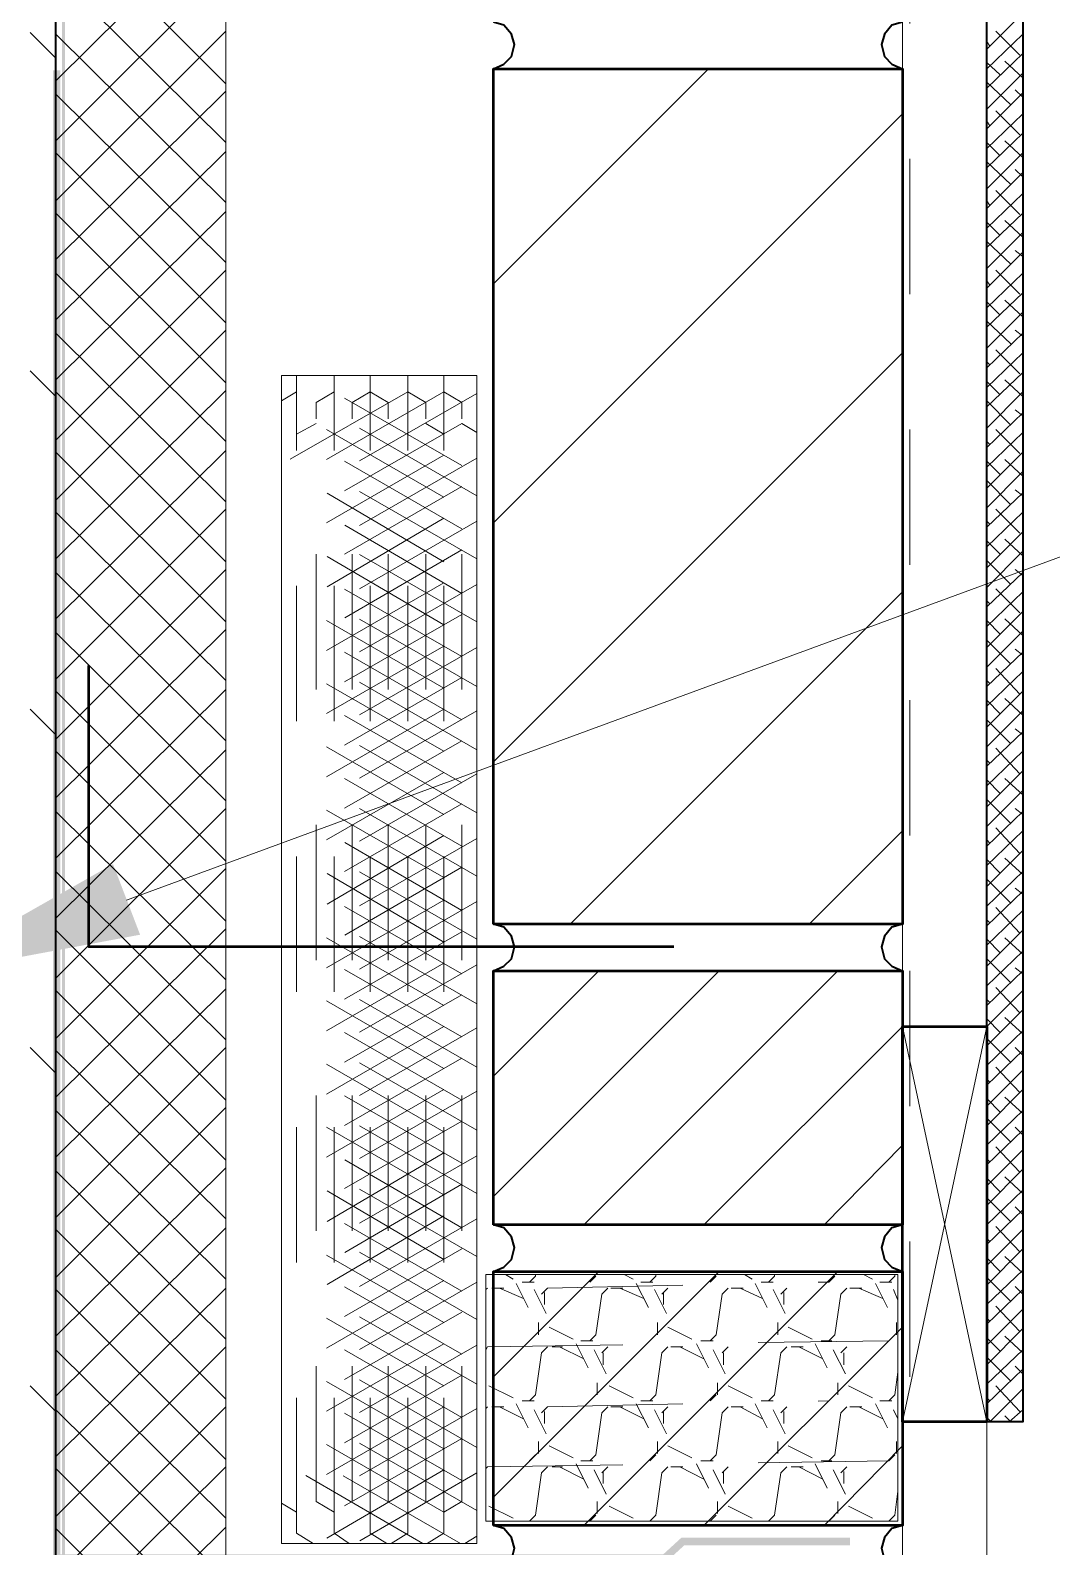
# Model space of a CAD drawing. Header units: inches. Extents: x 5 to 516, y -193 to 129.
# Drawn here: x 106.247 to 107.001, y -179.655 to -178.534 of the extents above; entities that cross this region are included whole.
import ezdxf

# ---------------------------------------------------------------- set-up
doc = ezdxf.new("R2010")
doc.units = ezdxf.units.IN
doc.header["$MEASUREMENT"] = 0
doc.linetypes.add('PDF_IMPORT', pattern=[1, 0.8, -0.2])
doc.layers.add('PDF8_Geometry', color=7, linetype='Continuous')
doc.layers.add('PDF8_Solid Fills', color=7, linetype='Continuous')

msp = doc.modelspace()

# ---------------------------------------------------------------- hatches: boundary and pattern name
at = {"layer": 'PDF8_Solid Fills', "transparency": 33554559}
for points in [[(106.2721842, -171.2291155), (106.269962, -171.2291155), (106.2699621, -180.5413382), (106.2721842, -180.5413382)], [(106.2632955, -179.6657823), (106.2632946, -180.5357825), (106.7166279, -180.5357829), (106.7144066, -180.5313375), (106.268851, -180.5313381), (106.268851, -179.6657821), (106.7166279, -179.6657821), (106.729962, -179.6535598), (106.8521837, -179.6535603), (106.8521838, -179.648005), (106.7277399, -179.6480045), (106.7144066, -179.6602267), (106.2688501, -179.6602273), (106.268851, -178.5635605), (106.2632955, -178.5635605), (106.2632955, -179.4335602)]]:
    msp.add_hatch(color=256, dxfattribs=at).paths.add_polyline_path(points)

# ---------------------------------------------------------------- linework, layer by layer
at = {"layer": 'PDF8_Geometry', "lineweight": 35}
for points in [[(106.2244061, -171.2291155), (106.2244061, -180.5413382), (106.2655172, -180.5413382), (106.2655172, -171.2291155)], [(106.5888505, -178.5624495), (106.5966282, -178.5591161), (106.6021838, -178.5535606), (106.604406, -178.5446717), (106.6021838, -178.5368939), (106.5966282, -178.5302272), (106.5888505, -178.528005)], [(106.8910728, -178.5280042), (106.8832951, -178.5302264), (106.8777395, -178.536893), (106.8755173, -178.5446708), (106.8777395, -178.5535597), (106.8832951, -178.5591153), (106.8910728, -178.5624486)], [(106.5888505, -179.2291162), (106.5966282, -179.2257828), (106.6021838, -179.2202273), (106.604406, -179.2113384), (106.6021838, -179.2035606), (106.5966282, -179.196894), (106.5888505, -179.1946717)], [(106.8910728, -179.1946709), (106.8832951, -179.1968931), (106.8777395, -179.2035598), (106.8755173, -179.2113375), (106.8777395, -179.2202264), (106.8832951, -179.225782), (106.8910728, -179.2291153)], [(106.5888505, -179.4513384), (106.5966282, -179.4480051), (106.6021838, -179.4424495), (106.604406, -179.4335606), (106.6021838, -179.4257829), (106.5966282, -179.4191162), (106.5888505, -179.416894)], [(106.8910728, -179.4168931), (106.8832951, -179.4191153), (106.8777395, -179.425782), (106.8755173, -179.4335598), (106.8777395, -179.4424487), (106.8832951, -179.4480042), (106.8910728, -179.4513376)], [(106.5888505, -179.6735607), (106.5966282, -179.6702273), (106.6021838, -179.6646718), (106.604406, -179.6557829), (106.6021838, -179.6480051), (106.5966282, -179.6413384), (106.5888505, -179.6391162)], [(106.8910728, -179.6391154), (106.8832951, -179.6413376), (106.8777395, -179.6480042), (106.8755173, -179.655782), (106.8777395, -179.6646709), (106.8832951, -179.6702265), (106.8910728, -179.6735598)]]:
    msp.add_lwpolyline(points, dxfattribs=at)
at = {"layer": 'PDF8_Geometry', "linetype": 'PDF_IMPORT', "lineweight": 15, "ltscale": 0.042222}
msp.add_lwpolyline([(106.8966282, -171.2291155), (106.8966282, -179.5624485)], dxfattribs=at)
at = {"layer": 'PDF8_Geometry', "lineweight": 35}
msp.add_lwpolyline([(106.9532948, -179.5624484), (106.9532948, -171.3646701), (106.9799615, -171.3646701), (106.9799615, -179.5624484)], close=True, dxfattribs=at)
at = {"layer": 'PDF8_Geometry', "lineweight": 9}
msp.add_lwpolyline([(106.9532948, -179.8957823), (106.9532948, -175.9380042), (106.8910726, -175.9380042), (106.8910726, -179.8957823)], close=True, dxfattribs=at)
at = {"layer": 'PDF8_Geometry', "lineweight": 15}
for points in [[(106.3910728, -180.5413382), (106.3910728, -175.9580045), (106.2655172, -175.9580045), (106.2655172, -180.5413382)], [(106.5766287, -179.6524493), (106.5766287, -178.789116), (106.4321843, -178.789116), (106.4321843, -179.6524493)], [(106.5832951, -179.6357828), (106.5832951, -179.4535606), (106.8877396, -179.4535606), (106.8877396, -179.6357828)]]:
    msp.add_lwpolyline(points, close=True, dxfattribs=at)
for points in [[(106.3177402, -179.1768938), (109.9132961, -177.8546715), (110.4132961, -177.8546715)], [(106.3910728, -178.5735601), (106.2655172, -178.4480046)], [(106.2655178, -178.571338), (106.3910734, -178.4468935)], [(106.3910728, -178.6168928), (106.2655172, -178.4924484)], [(106.2655178, -178.6157829), (106.3910734, -178.4902273)], [(106.9532948, -178.5480045), (106.9799615, -178.5213378)], [(106.2655178, -178.5546709), (106.2466289, -178.535782)], [(106.3910728, -178.6613377), (106.2655172, -178.5368933)], [(106.2655178, -178.6602267), (106.3910734, -178.5346711)], [(106.9532948, -178.5624495), (106.9799615, -178.5368939)], [(106.9777394, -178.5524487), (106.9599616, -178.534671)], [(106.9555169, -178.5457823), (106.9532947, -178.542449)], [(106.9532948, -178.5768933), (106.9799615, -178.5513378)], [(106.9632955, -178.5668937), (106.9532955, -178.5580048)], [(106.9799615, -178.5691159), (106.9666282, -178.5568936)], [(106.5888505, -178.7213375), (106.7477394, -178.5624486)], [(106.9532948, -178.5924494), (106.9799615, -178.5657827)], [(106.3910728, -178.7057826), (106.2655172, -178.5813382)], [(106.2655178, -178.7035605), (106.3910734, -178.579116)], [(106.9532948, -178.6068932), (106.9799615, -178.5802266)], [(106.971073, -178.589115), (106.9532952, -178.5724484)], [(106.9799615, -178.5835597), (106.974406, -178.5780042)], [(106.9777394, -178.6113375), (106.9599616, -178.5935597)], [(106.5888505, -178.898005), (106.8910727, -178.5957827)], [(106.9555169, -178.6046711), (106.9532947, -178.6013378)], [(106.9532948, -178.6213382), (106.9799615, -178.5957827)], [(106.9532948, -178.6357821), (106.9799615, -178.6102265)], [(106.9799615, -178.6280046), (106.9666282, -178.6157824)], [(106.3910728, -178.7502264), (106.2655172, -178.6246708)], [(106.2655178, -178.7480043), (106.3910734, -178.6235598)], [(106.9532948, -178.6513381), (106.9799615, -178.6246715)], [(106.9632955, -178.6268935), (106.9532955, -178.6168935)], [(106.971073, -178.6480049), (106.9532952, -178.6313383)], [(106.9799615, -178.6424485), (106.974406, -178.6368929)], [(106.9532948, -178.665782), (106.9799615, -178.6391153)], [(106.9555169, -178.6635599), (106.9532947, -178.6602265)], [(106.9532948, -178.680227), (106.9799615, -178.6546714)], [(106.9777394, -178.6702263), (106.9599616, -178.6524485)], [(106.3910728, -178.7946713), (106.2655172, -178.6691157)], [(106.2655178, -178.7924492), (106.3910734, -178.6680047)], [(106.9532948, -178.6946708), (106.9799615, -178.6691153)], [(106.9532948, -178.7102269), (106.9799615, -178.6835602)], [(106.9632955, -178.6857823), (106.9532955, -178.6757823)], [(106.9799615, -178.6868934), (106.9666282, -178.6746711)], [(106.971073, -178.7068937), (106.9532952, -178.690227)], [(106.9532948, -178.7246719), (106.9799615, -178.6980052)], [(106.9799615, -178.7013384), (106.974406, -178.6968939)], [(106.3910728, -178.8380051), (106.2655172, -178.7135607)], [(106.2655178, -178.8368929), (106.3910734, -178.7113374)], [(106.9532948, -178.7391157), (106.9799615, -178.7135602)], [(106.9777394, -178.7291161), (106.9599616, -178.7113384)], [(106.9555169, -178.7224486), (106.9532947, -178.7191153)], [(106.9532948, -178.7535596), (106.9799615, -178.728004)], [(106.9632955, -178.7446711), (106.9532955, -178.7346711)], [(106.9799615, -178.7457821), (106.9666282, -178.7335599)], [(106.9532948, -178.7691156), (106.9799615, -178.742449)], [(106.971073, -178.7657824), (106.9532952, -178.7491158)], [(106.3910728, -178.8824489), (106.2655172, -178.7580044)], [(106.2655178, -178.8813378), (106.3910734, -178.7557823)], [(106.9532948, -178.7835595), (106.9799615, -178.7580039)], [(106.9799615, -178.7602271), (106.974406, -178.7557827)], [(106.5888505, -179.0746712), (106.8910727, -178.772449)], [(106.9532948, -178.7980045), (106.9799615, -178.7724489)], [(106.9777394, -178.7880049), (106.9599616, -178.7702271)], [(106.9555169, -178.7813374), (106.9532947, -178.7791151)], [(106.2655178, -178.8046709), (106.2466289, -178.785782)], [(106.9532948, -178.8124495), (106.9799615, -178.7868939)], [(106.9632955, -178.8035598), (106.9532955, -178.7935598)], [(106.9799615, -178.8046709), (106.9666282, -178.7924487)], [(106.3910728, -178.9268938), (106.2655172, -178.8013382)], [(106.2655178, -178.9246717), (106.3910734, -178.8002272)], [(106.4432952, -178.8013377), (106.4321841, -178.8080044)], [(106.4710729, -178.8013377), (106.4577396, -178.8091155)], [(106.4977397, -178.8013377), (106.4844063, -178.8091155)], [(106.5110724, -178.8091152), (106.4977391, -178.8013374)], [(106.5388502, -178.8091152), (106.5255169, -178.8013374)], [(106.5655181, -178.8091152), (106.5521847, -178.8013374)], [(106.9532948, -178.8280044), (106.9799615, -178.8013377)], [(106.9532948, -178.8424494), (106.9799615, -178.8168938)], [(106.971073, -178.8257823), (106.9532952, -178.8080045)], [(106.9799615, -178.8191159), (106.974406, -178.8146714)], [(106.457739, -178.8246712), (106.4432946, -178.832449)], [(106.5521842, -178.8324487), (106.5388508, -178.8246709)], [(106.5766287, -178.8313376), (106.5655176, -178.8246709)], [(106.9777394, -178.8468937), (106.9599616, -178.8291159)], [(106.9555169, -178.8402273), (106.9532947, -178.838005)], [(106.9532948, -178.8568932), (106.9799615, -178.8313377)], [(106.3910728, -178.9713376), (106.2655172, -178.845782)], [(106.2655178, -178.9691154), (106.3910734, -178.844671)], [(106.9532948, -178.8724493), (106.9799615, -178.8457826)], [(106.9799615, -178.8635608), (106.9666282, -178.8513386)], [(106.9532948, -178.8868932), (106.9799615, -178.8602265)], [(106.9632955, -178.8624486), (106.9532955, -178.8524486)], [(106.971073, -178.884671), (106.9532952, -178.8668932)], [(106.9799615, -178.8780046), (106.974406, -178.8735602)], [(106.9532948, -178.9013381), (106.9799615, -178.8757826)], [(106.3910728, -179.0146714), (106.2655172, -178.8902269)], [(106.2655178, -179.0135603), (106.3910734, -178.8880048)], [(106.9532948, -178.915782), (106.9799615, -178.8902264)], [(106.9777394, -178.9057824), (106.9599616, -178.8880046)], [(106.9555169, -178.899116), (106.9532947, -178.8968938)], [(106.9532948, -178.9313381), (106.9799615, -178.9046714)], [(106.9532948, -178.9457819), (106.9799615, -178.9191153)], [(106.9632955, -178.9213385), (106.9532955, -178.9113385)], [(106.9799615, -178.9224484), (106.9666282, -178.9102262)], [(106.971073, -178.9435598), (106.9532952, -178.925782)], [(106.3910728, -179.0591152), (106.2655172, -178.9346707)], [(106.2655178, -179.0580052), (106.3910734, -178.9324497)], [(106.9532948, -178.9602269), (106.9799615, -178.9346713)], [(106.9799615, -178.9368934), (106.974406, -178.9324489)], [(106.6455171, -179.1946709), (106.8910727, -178.9491153)], [(106.9532948, -178.9746719), (106.9799615, -178.9491163)], [(106.9777394, -178.9646712), (106.9599616, -178.9468934)], [(106.9555169, -178.9580048), (106.9532947, -178.9557826)], [(106.9532948, -178.9902268), (106.9799615, -178.9635602)], [(106.9632955, -178.9802272), (106.9532955, -178.9702272)], [(106.9799615, -178.9813383), (106.9666282, -178.9691161)], [(106.3910728, -179.1035601), (106.2655172, -178.9791156)], [(106.2655178, -179.1013379), (106.3910734, -178.9768935)], [(106.9532948, -179.0046718), (106.9799615, -178.9780051)], [(106.971073, -179.0024497), (106.9532952, -178.9846719)], [(106.9532948, -179.0191157), (106.9799615, -178.9935601)], [(106.9799615, -178.9957821), (106.974406, -178.9913377)], [(106.9532948, -179.0335595), (106.9799615, -179.008004)], [(106.9777394, -179.024671), (106.9599616, -179.0057821)], [(106.9555169, -179.0168935), (106.9532947, -179.0146713)], [(106.3910728, -179.148005), (106.2655172, -179.0224494)], [(106.2655178, -179.1457828), (106.3910734, -179.0213384)], [(106.9532948, -179.0491156), (106.9799615, -179.0224489)], [(106.9632955, -179.039116), (106.9532955, -179.029116)], [(106.9799615, -179.040227), (106.9666282, -179.0280048)], [(106.2655178, -179.0546709), (106.2466289, -179.035782)], [(106.9532948, -179.0635606), (106.9799615, -179.0368939)], [(106.9532948, -179.0780044), (106.9799615, -179.0524489)], [(106.971073, -179.0613373), (106.9532952, -179.0435595)], [(106.9799615, -179.0546709), (106.974406, -179.0502265)], [(106.9777394, -179.0835598), (106.9599616, -179.0646709)], [(106.3910728, -179.1924487), (106.2655172, -179.0668932)], [(106.2655178, -179.1902266), (106.3910734, -179.0657822)], [(106.9555169, -179.0757823), (106.9532947, -179.0735601)], [(106.9532948, -179.0924494), (106.9799615, -179.0668939)], [(106.9532948, -179.1080043), (106.9799615, -179.0813377)], [(106.9799615, -179.0991158), (106.9666282, -179.0868936)], [(106.9532948, -179.1224493), (106.9799615, -179.0957827)], [(106.9632955, -179.0980047), (106.9532955, -179.0880047)], [(106.2655178, -179.2346715), (106.3910734, -179.1091159)], [(106.971073, -179.1202272), (106.9532952, -179.1024494)], [(106.9799615, -179.1135608), (106.974406, -179.1091164)], [(106.3910728, -179.2357826), (106.2655172, -179.1113381)], [(106.9532948, -179.1368932), (106.9799615, -179.1113376)], [(106.8221845, -179.1946709), (106.8910734, -179.125782)], [(106.9532948, -179.1513382), (106.9799615, -179.1257826)], [(106.9777394, -179.1424485), (106.9599616, -179.1235596)], [(106.9555169, -179.134671), (106.9532947, -179.1324488)], [(106.9532948, -179.1668931), (106.9799615, -179.1402264)], [(106.2655178, -179.2791153), (106.3910734, -179.1535597)], [(106.9632955, -179.1568935), (106.9532955, -179.1468935)], [(106.9799615, -179.1580046), (106.9666282, -179.1457823)], [(106.3910728, -179.2802275), (106.2655172, -179.155783)], [(106.9532948, -179.1813381), (106.9799615, -179.1557825)], [(106.971073, -179.1791159), (106.9532952, -179.1613382)], [(106.9532948, -179.1957819), (106.9799615, -179.1702264)], [(106.9799615, -179.1724484), (106.974406, -179.168004)], [(106.9532948, -179.2102269), (106.9799615, -179.1846714)], [(106.9777394, -179.2013384), (106.9599616, -179.1824495)], [(106.3910728, -179.3246712), (106.2655172, -179.1991157)], [(106.2655178, -179.3224491), (106.3910734, -179.1980047)], [(106.9555169, -179.1935598), (106.9532947, -179.1913376)], [(106.9532948, -179.2257819), (106.9799615, -179.1991152)], [(106.9632955, -179.2157823), (106.9532955, -179.2057823)], [(106.9799615, -179.2168933), (106.9666282, -179.2046711)], [(106.9532948, -179.2402268), (106.9799615, -179.2146713)], [(106.971073, -179.2380047), (106.9532952, -179.2202269)], [(106.5888505, -179.3068931), (106.6666282, -179.2291153)], [(106.5888505, -179.3957829), (106.7555171, -179.2291162)], [(106.6555178, -179.4168931), (106.8432956, -179.2291153)], [(106.9532948, -179.2546718), (106.9799615, -179.2291163)], [(106.9799615, -179.2313383), (106.974406, -179.2268939)], [(106.3910728, -179.3691161), (106.2655172, -179.2435606)], [(106.2655178, -179.3668929), (106.3910734, -179.2424484)], [(106.9532948, -179.2702268), (106.9799615, -179.2435601)], [(106.9777394, -179.2602272), (106.9599616, -179.2413383)], [(106.9555169, -179.2524497), (106.9532947, -179.2502275)], [(106.9532948, -179.2846717), (106.9799615, -179.2580051)], [(106.9632955, -179.274671), (106.9532955, -179.264671)], [(106.9799615, -179.2757821), (106.9666282, -179.2635599)], [(106.7444065, -179.4168931), (106.8910732, -179.2702264)], [(106.9532948, -179.5624495), (106.8910726, -179.2702273)], [(106.8910728, -179.5624495), (106.9532951, -179.2702273)], [(106.9532948, -179.2991156), (106.9799615, -179.27356)], [(106.2655178, -179.3046709), (106.2466289, -179.285782)], [(106.3910728, -179.4124488), (106.2655172, -179.2880044)], [(106.2655178, -179.4113378), (106.3910734, -179.2857822)], [(106.9532948, -179.3135606), (106.9799615, -179.288005)], [(106.971073, -179.2968935), (106.9532952, -179.2791157)], [(106.9799615, -179.2913381), (106.974406, -179.2857826)], [(106.9555169, -179.3113373), (106.9532947, -179.3091151)], [(106.9532948, -179.3291155), (106.9799615, -179.3024488)], [(106.9777394, -179.3191159), (106.9599616, -179.300227)], [(106.9532948, -179.3435605), (106.9799615, -179.3168938)], [(106.9799615, -179.3346708), (106.9666282, -179.3224486)], [(106.3910728, -179.4568937), (106.2655172, -179.3324493)], [(106.2655178, -179.4557827), (106.3910734, -179.3302271)], [(106.9532948, -179.3580044), (106.9799615, -179.3324488)], [(106.9632955, -179.3335598), (106.9532955, -179.3235598)], [(106.971073, -179.3557822), (106.9532952, -179.3380044)], [(106.9799615, -179.3502269), (106.974406, -179.3446713)], [(106.9532948, -179.3724493), (106.9799615, -179.3468938)], [(106.8332951, -179.4168931), (106.8910729, -179.3580042)], [(106.9532948, -179.3880043), (106.9799615, -179.3613376)], [(106.9777394, -179.3780047), (106.9599616, -179.3591158)], [(106.3910728, -179.5013375), (106.2655172, -179.3768931)], [(106.2655178, -179.4991154), (106.3910734, -179.3746709)], [(106.9555169, -179.3702272), (106.9532947, -179.368005)], [(106.9532948, -179.4024493), (106.9799615, -179.3757826)], [(106.9632955, -179.3924485), (106.9532955, -179.3824485)], [(106.9799615, -179.3935607), (106.9666282, -179.3813385)], [(106.9532948, -179.4168931), (106.9799615, -179.3913376)], [(106.971073, -179.414671), (106.9532952, -179.3968932)], [(106.9532948, -179.4313381), (106.9799615, -179.4057825)], [(106.9799615, -179.4091157), (106.974406, -179.4035601)], [(106.3910728, -179.5457824), (106.2655172, -179.4202269)], [(106.2655178, -179.5435603), (106.3910734, -179.4191158)], [(106.9532948, -179.4468942), (106.9799615, -179.4202275)], [(106.9777394, -179.4368934), (106.9599616, -179.4180045)], [(106.9555169, -179.429116), (106.9532947, -179.4268937)], [(106.9532948, -179.461338), (106.9799615, -179.4346713)], [(106.9632955, -179.4513384), (106.9532955, -179.4413384)], [(106.9799615, -179.4524495), (106.9666282, -179.4402273)], [(106.5888505, -179.5291153), (106.6666282, -179.4513375)], [(106.5888505, -179.6180051), (106.7555171, -179.4513384)], [(106.5977401, -179.4535606), (106.6032957, -179.4568939)], [(106.6155172, -179.4591159), (106.6199616, -179.4546714)], [(106.6199614, -179.4546716), (106.6199614, -179.4535605)], [(106.6555178, -179.6391154), (106.8432956, -179.4513376)], [(106.6599621, -179.4591159), (106.6644065, -179.4546714)], [(106.6855177, -179.4535606), (106.6921844, -179.4568939)], [(106.704407, -179.4591159), (106.7088514, -179.4546714)], [(106.7088512, -179.4546716), (106.7088512, -179.4535605)], [(106.7488507, -179.4591159), (106.7532952, -179.4546714)], [(106.7744064, -179.4535606), (106.7799619, -179.4568939)], [(106.7921846, -179.4591159), (106.796629, -179.4546714)], [(106.7966288, -179.4546716), (106.7966288, -179.4535605)], [(106.8366283, -179.4591159), (106.8410728, -179.4546714)], [(106.862184, -179.4535606), (106.8688507, -179.4568939)], [(106.8810732, -179.4591159), (106.8855177, -179.4546714)], [(106.8855175, -179.4546716), (106.8855175, -179.4535605)], [(106.9532948, -179.4757819), (106.9799615, -179.4502263)], [(106.971073, -179.4735597), (106.9532952, -179.455782)], [(106.3910728, -179.5902273), (106.2655172, -179.4646718)], [(106.2655178, -179.5880052), (106.3910734, -179.4635607)], [(106.5832951, -179.4646712), (106.5844062, -179.4635601)], [(106.5877394, -179.4635601), (106.5966283, -179.4635601)], [(106.5932959, -179.4635601), (106.6110736, -179.4713379)], [(106.6055176, -179.4602269), (106.6144065, -179.4780047)], [(106.6099618, -179.4591159), (106.6188507, -179.4591159)], [(106.6188504, -179.4646712), (106.6277393, -179.482449)], [(106.6244057, -179.4680044), (106.6288501, -179.46356)], [(106.626629, -179.4668933), (106.626629, -179.4757822)], [(106.6644063, -179.4980043), (106.6688508, -179.4680043)], [(106.6688506, -179.4680044), (106.673295, -179.46356)], [(106.675517, -179.4635601), (106.6844059, -179.4635601)], [(106.6821845, -179.4635601), (106.6999623, -179.4713379)], [(106.6944062, -179.4602269), (106.7032951, -179.4780047)], [(106.6977394, -179.4591159), (106.7066283, -179.4591159)], [(106.707739, -179.4646712), (106.7166279, -179.482449)], [(106.7132955, -179.4680044), (106.7177399, -179.46356)], [(106.7144066, -179.4668933), (106.7144066, -179.4757822)], [(106.753295, -179.4980043), (106.7577395, -179.4680043)], [(106.7577393, -179.4680044), (106.7621837, -179.46356)], [(106.7644068, -179.4635601), (106.7732957, -179.4635601)], [(106.7710732, -179.4635601), (106.7877399, -179.4713379)], [(106.7821839, -179.4602269), (106.7910727, -179.4780047)], [(106.7866281, -179.4591159), (106.795517, -179.4591159)], [(106.7955178, -179.4646712), (106.8044067, -179.482449)], [(106.8010731, -179.4680044), (106.8055175, -179.46356)], [(106.8032952, -179.4668933), (106.8032952, -179.4757822)], [(106.8410726, -179.4980043), (106.8455171, -179.4680043)], [(106.845518, -179.4680044), (106.8499624, -179.46356)], [(106.8521844, -179.4635601), (106.8610733, -179.4635601)], [(106.8588508, -179.4635601), (106.8766286, -179.4713379)], [(106.8710737, -179.4602269), (106.8799625, -179.4780047)], [(106.8744057, -179.4591159), (106.8832946, -179.4591159)], [(106.8844064, -179.4646712), (106.8877398, -179.472449)], [(106.9532948, -179.4902269), (106.9799615, -179.4646713)], [(106.9799615, -179.4680044), (106.974406, -179.4624489)], [(106.9532948, -179.5057818), (106.9799615, -179.4791151)], [(106.9777394, -179.4957822), (106.9599616, -179.4768933)], [(106.6221836, -179.4891158), (106.6221836, -179.4980047)], [(106.7099623, -179.4891158), (106.7099623, -179.4980047)], [(106.798851, -179.4891158), (106.798851, -179.4980047)], [(106.8866286, -179.4891158), (106.8866286, -179.4980047)], [(106.9555169, -179.4880047), (106.9532947, -179.4857825)], [(106.6155172, -179.5024497), (106.6199616, -179.4980053)], [(106.6299622, -179.492449), (106.6477399, -179.5013379)], [(106.6599621, -179.5024497), (106.6644065, -179.4980053)], [(106.704407, -179.5024497), (106.7088514, -179.4980053)], [(106.7177398, -179.492449), (106.7355175, -179.5013379)], [(106.7444065, -179.6391154), (106.8910732, -179.4924487)], [(106.7488507, -179.5024497), (106.7532952, -179.4980053)], [(106.7921846, -179.5024497), (106.796629, -179.4980053)], [(106.8066284, -179.492449), (106.8244062, -179.5013379)], [(106.8366283, -179.5024497), (106.8410728, -179.4980053)], [(106.8810732, -179.5024497), (106.8855177, -179.4980053)], [(106.9532948, -179.5202268), (106.9799615, -179.4935601)], [(106.9632955, -179.5102272), (106.9532955, -179.5002272)], [(106.9799615, -179.5113382), (106.9666282, -179.499116)], [(106.3910728, -179.63356), (106.2655172, -179.5091156)], [(106.2655178, -179.632449), (106.3910734, -179.5068934)], [(106.5832951, -179.5091161), (106.5844062, -179.5068939)], [(106.6199614, -179.5424492), (106.6244059, -179.5113381)], [(106.6244057, -179.5113382), (106.6288501, -179.5068938)], [(106.6321843, -179.506894), (106.6399621, -179.506894)], [(106.6377396, -179.506894), (106.6555174, -179.5157829)], [(106.6499613, -179.5046718), (106.6588502, -179.5224496)], [(106.6532957, -179.5024497), (106.6621846, -179.5024497)], [(106.6632953, -179.5091161), (106.6721842, -179.5268939)], [(106.6688506, -179.5113382), (106.673295, -179.5068938)], [(106.6699617, -179.5113382), (106.6699617, -179.5202271)], [(106.7088512, -179.5424492), (106.7132957, -179.5113381)], [(106.7132955, -179.5113382), (106.7177399, -179.5068938)], [(106.7199619, -179.506894), (106.7288508, -179.506894)], [(106.7266283, -179.506894), (106.7444061, -179.5157829)], [(106.7388511, -179.5046718), (106.74774, -179.5224496)], [(106.7421843, -179.5024497), (106.7510732, -179.5024497)], [(106.7510729, -179.5091161), (106.7599618, -179.5268939)], [(106.7577393, -179.5113382), (106.7621837, -179.5068938)], [(106.7588503, -179.5113382), (106.7588503, -179.5202271)], [(106.7966288, -179.5424492), (106.8010733, -179.5113381)], [(106.8010731, -179.5113382), (106.8055175, -179.5068938)], [(106.8088506, -179.506894), (106.8177395, -179.506894)], [(106.8144059, -179.506894), (106.8321837, -179.5157829)], [(106.8266288, -179.5046718), (106.8355176, -179.5224496)], [(106.831073, -179.5024497), (106.8388508, -179.5024497)], [(106.8399615, -179.5091161), (106.8488504, -179.5268939)], [(106.845518, -179.5113382), (106.8499624, -179.5068938)], [(106.8477401, -179.5113382), (106.8477401, -179.5202271)], [(106.9532948, -179.5346718), (106.9799615, -179.5091162)], [(106.9532948, -179.5491156), (106.9799615, -179.5235601)], [(106.971073, -179.5324496), (106.9532952, -179.5146718)], [(106.9799615, -179.5268932), (106.974406, -179.5213376)], [(106.5832951, -179.5257821), (106.5832951, -179.5268932)], [(106.6655174, -179.5335596), (106.6655174, -179.5424485)], [(106.7544061, -179.5335596), (106.7544061, -179.5424485)], [(106.8432959, -179.5335596), (106.8432959, -179.5424485)], [(106.8855175, -179.5424492), (106.8877397, -179.5257826)], [(106.2655178, -179.5546709), (106.2466289, -179.5357821)], [(106.5855173, -179.5357828), (106.603295, -179.5446717)], [(106.6155172, -179.5468935), (106.6199616, -179.542449)], [(106.6599621, -179.5468935), (106.6644065, -179.542449)], [(106.6744059, -179.5357828), (106.6921837, -179.5446717)], [(106.704407, -179.5468935), (106.7088514, -179.542449)], [(106.7488507, -179.5468935), (106.7532952, -179.542449)], [(106.7621847, -179.5357828), (106.7799624, -179.5446717)], [(106.7921846, -179.5468935), (106.796629, -179.542449)], [(106.8366283, -179.5468935), (106.8410728, -179.542449)], [(106.8510733, -179.5357828), (106.8688511, -179.5446717)], [(106.8810732, -179.5468935), (106.8855177, -179.542449)], [(106.9555169, -179.5468935), (106.9532947, -179.5446713)], [(106.9555169, -179.5624495), (106.9799614, -179.5380051)], [(106.9777394, -179.5546709), (106.9599616, -179.5357821)], [(106.3910728, -179.6780049), (106.2655172, -179.5535605)], [(106.2655178, -179.6768939), (106.3910734, -179.5513383)], [(106.5832951, -179.5524488), (106.5844062, -179.5513377)], [(106.5877394, -179.5513377), (106.5966283, -179.5513377)], [(106.5932959, -179.5513377), (106.6110736, -179.5602266)], [(106.6055176, -179.5491156), (106.6144065, -179.5668934)], [(106.6099618, -179.5468935), (106.6188507, -179.5468935)], [(106.6188504, -179.5535599), (106.6277393, -179.5713377)], [(106.6244057, -179.555782), (106.6288501, -179.5513376)], [(106.626629, -179.5546709), (106.626629, -179.5635598)], [(106.6644063, -179.586893), (106.6688508, -179.5557819)], [(106.6688506, -179.555782), (106.673295, -179.5513376)], [(106.675517, -179.5513377), (106.6844059, -179.5513377)], [(106.6821845, -179.5513377), (106.6999623, -179.5602266)], [(106.6944062, -179.5491156), (106.7032951, -179.5668934)], [(106.6977394, -179.5468935), (106.7066283, -179.5468935)], [(106.707739, -179.5535599), (106.7166279, -179.5713377)], [(106.7132955, -179.555782), (106.7177399, -179.5513376)], [(106.7144066, -179.5546709), (106.7144066, -179.5635598)], [(106.753295, -179.586893), (106.7577395, -179.5557819)], [(106.7577393, -179.555782), (106.7621837, -179.5513376)], [(106.7644068, -179.5513377), (106.7732957, -179.5513377)], [(106.7710732, -179.5513377), (106.7877399, -179.5602266)], [(106.7821839, -179.5491156), (106.7910727, -179.5668934)], [(106.7866281, -179.5468935), (106.795517, -179.5468935)], [(106.7955178, -179.5535599), (106.8044067, -179.5713377)], [(106.8010731, -179.555782), (106.8055175, -179.5513376)], [(106.8032952, -179.5546709), (106.8032952, -179.5635598)], [(106.8410726, -179.586893), (106.8455171, -179.5557819)], [(106.845518, -179.555782), (106.8499624, -179.5513376)], [(106.8521844, -179.5513377), (106.8610733, -179.5513377)], [(106.8588508, -179.5513377), (106.8766286, -179.5602266)], [(106.8710737, -179.5491156), (106.8799625, -179.5668934)], [(106.8744057, -179.5468935), (106.8832946, -179.5468935)], [(106.8844064, -179.5535599), (106.8877398, -179.5602265)], [(106.9699619, -179.5624495), (106.9799619, -179.5535606)], [(106.9566291, -179.5624495), (106.9532958, -179.5591162)], [(106.971073, -179.5624495), (106.9666285, -179.5580051)], [(106.6221836, -179.5768934), (106.6221836, -179.5857823)], [(106.6299622, -179.5802266), (106.6477399, -179.5891155)], [(106.7099623, -179.5768934), (106.7099623, -179.5857823)], [(106.7177398, -179.5802266), (106.7355175, -179.5891155)], [(106.798851, -179.5768934), (106.798851, -179.5857823)], [(106.8066284, -179.5802266), (106.8244062, -179.5891155)], [(106.8332951, -179.6391154), (106.8910729, -179.5802265)], [(106.8866286, -179.5768934), (106.8866286, -179.5857823)], [(106.6155172, -179.5913384), (106.6199616, -179.5868939)], [(106.6532957, -179.5913384), (106.6621846, -179.5913384)], [(106.6599621, -179.5913384), (106.6644065, -179.5868939)], [(106.704407, -179.5913384), (106.7088514, -179.5868939)], [(106.7421843, -179.5913384), (106.7510732, -179.5913384)], [(106.7488507, -179.5913384), (106.7532952, -179.5868939)], [(106.7921846, -179.5913384), (106.796629, -179.5868939)], [(106.831073, -179.5913384), (106.8388508, -179.5913384)], [(106.8366283, -179.5913384), (106.8410728, -179.5868939)], [(106.8810732, -179.5913384), (106.8855177, -179.5868939)], [(106.3910728, -179.7224487), (106.2655172, -179.5968931)], [(106.2655178, -179.7202266), (106.3910734, -179.5957821)], [(106.5832951, -179.5968937), (106.5844062, -179.5957826)], [(106.6199614, -179.6313379), (106.6244059, -179.6002268)], [(106.6244057, -179.6002269), (106.6288501, -179.5957825)], [(106.6321843, -179.5957826), (106.6399621, -179.5957826)], [(106.6377396, -179.5957826), (106.6555174, -179.6046715)], [(106.6499613, -179.5935605), (106.6588502, -179.6113383)], [(106.6632953, -179.5980048), (106.6721842, -179.6157826)], [(106.6688506, -179.6002269), (106.673295, -179.5957825)], [(106.6699617, -179.5991158), (106.6699617, -179.6080047)], [(106.7088512, -179.6313379), (106.7132957, -179.6002268)], [(106.7132955, -179.6002269), (106.7177399, -179.5957825)], [(106.7199619, -179.5957826), (106.7288508, -179.5957826)], [(106.7266283, -179.5957826), (106.7444061, -179.6046715)], [(106.7388511, -179.5935605), (106.74774, -179.6113383)], [(106.7510729, -179.5980048), (106.7599618, -179.6157826)], [(106.7577393, -179.6002269), (106.7621837, -179.5957825)], [(106.7588503, -179.5991158), (106.7588503, -179.6080047)], [(106.7966288, -179.6313379), (106.8010733, -179.6002268)], [(106.8010731, -179.6002269), (106.8055175, -179.5957825)], [(106.8088506, -179.5957826), (106.8177395, -179.5957826)], [(106.8144059, -179.5957826), (106.8321837, -179.6046715)], [(106.8266288, -179.5935605), (106.8355176, -179.6113383)], [(106.8399615, -179.5980048), (106.8488504, -179.6157826)], [(106.845518, -179.6002269), (106.8499624, -179.5957825)], [(106.8477401, -179.5991158), (106.8477401, -179.6080047)], [(106.8855175, -179.6313379), (106.8877397, -179.6135601)], [(106.4432952, -179.6291158), (106.4321841, -179.6224491)], [(106.4710729, -179.6291158), (106.4577396, -179.621338)], [(106.5655181, -179.6213383), (106.5521847, -179.6291161)], [(106.5832951, -179.6146708), (106.5832951, -179.6157819)], [(106.5855173, -179.6246715), (106.603295, -179.6335604)], [(106.6655174, -179.6213383), (106.6655174, -179.6302272)], [(106.6744059, -179.6246715), (106.6921837, -179.6335604)], [(106.7544061, -179.6213383), (106.7544061, -179.6302272)], [(106.7621847, -179.6246715), (106.7799624, -179.6335604)], [(106.8432959, -179.6213383), (106.8432959, -179.6302272)], [(106.8510733, -179.6246715), (106.8688511, -179.6335604)], [(106.6155172, -179.6357822), (106.6199616, -179.6313377)], [(106.658851, -179.6357822), (106.6599621, -179.6357822)], [(106.6599621, -179.6357822), (106.6644065, -179.6313377)], [(106.704407, -179.6357822), (106.7088514, -179.6313377)], [(106.7477397, -179.6357822), (106.7488508, -179.6357822)], [(106.7488507, -179.6357822), (106.7532952, -179.6313377)], [(106.7921846, -179.6357822), (106.796629, -179.6313377)], [(106.8355173, -179.6357822), (106.8366284, -179.6357822)], [(106.8366283, -179.6357822), (106.8410728, -179.6313377)], [(106.8810732, -179.6357822), (106.8855177, -179.6313377)], [(106.3910728, -179.7668936), (106.2655172, -179.641338)], [(106.2655178, -179.7646715), (106.3910734, -179.640227)], [(106.4555169, -179.6524493), (106.4432947, -179.6446715)], [(106.4821847, -179.6524493), (106.4710736, -179.6446715)], [(106.5099625, -179.6524493), (106.4977403, -179.6446715)], [(106.5255174, -179.6446707), (106.5132952, -179.6524485)], [(106.5521842, -179.6446707), (106.5399619, -179.6524485)], [(106.5766287, -179.6468939), (106.5677398, -179.6524495)]]:
    msp.add_lwpolyline(points, dxfattribs=at)
at = {"layer": 'PDF8_Geometry', "lineweight": 50}
for points in [[(106.5888505, -179.1946717), (106.5888505, -178.5624495), (106.8910727, -178.5624495), (106.8910727, -179.1946717)], [(106.5888505, -179.416894), (106.5888505, -179.2291162), (106.8910727, -179.2291162), (106.8910727, -179.416894)], [(106.8910728, -179.562449), (106.8910728, -179.2702268), (106.9532951, -179.2702268), (106.9532951, -179.562449)], [(106.5888505, -179.6391162), (106.5888505, -179.4513384), (106.8910727, -179.4513384), (106.8910727, -179.6391162)]]:
    msp.add_lwpolyline(points, close=True, dxfattribs=at)
at = {"layer": 'PDF8_Geometry', "linetype": 'PDF_IMPORT', "lineweight": 15, "ltscale": 0.016667}
for points in [[(106.4432952, -179.6446707), (106.4432952, -178.7891155)], [(106.4710729, -179.6446707), (106.4710729, -178.7891155)], [(106.4977397, -179.6446707), (106.4977397, -178.7891155)], [(106.5255174, -179.6446707), (106.5255174, -178.7891155)], [(106.5521842, -179.6446707), (106.5521842, -178.7891155)]]:
    msp.add_lwpolyline(points, dxfattribs=at)
at = {"layer": 'PDF8_Geometry', "linetype": 'PDF_IMPORT', "lineweight": 15, "ltscale": 0.016405}
for points in [[(106.5255174, -178.8013377), (106.4321841, -178.8546714)], [(106.5766287, -178.8780046), (106.4432946, -178.8013374)], [(106.5766287, -178.8024488), (106.4432946, -178.879116)], [(106.5655181, -178.8557822), (106.4710735, -178.8013374)], [(106.5655181, -178.8246712), (106.4321841, -178.9013373)], [(106.5655181, -178.9024492), (106.4321841, -178.825782)], [(106.5766287, -178.9246717), (106.4432946, -178.8480044)], [(106.5655181, -178.8713382), (106.4321841, -178.9480043)], [(106.5766287, -178.9713376), (106.4432946, -178.8946714)], [(106.5766287, -178.8968939), (106.4432946, -178.97356)], [(106.5655181, -178.9180041), (106.4321841, -178.9957824)], [(106.5655181, -178.9968932), (106.4321841, -178.9202271)], [(106.5766287, -179.0191157), (106.4432946, -178.9424484)], [(106.5766287, -178.9435598), (106.4432946, -179.020227)], [(106.5655181, -178.9657822), (106.4321841, -179.0424495)], [(106.5655181, -179.0435602), (106.4321841, -178.966893)], [(106.5766287, -179.0657827), (106.4432946, -178.9891154)], [(106.5766287, -178.9902268), (106.4432946, -179.0668929)], [(106.5655181, -179.0124493), (106.4321841, -179.0891154)], [(106.5655181, -179.0902273), (106.4321841, -179.0135601)], [(106.5766287, -179.1124486), (106.4432946, -179.0357825)], [(106.5766287, -179.0368939), (106.4432946, -179.11356)], [(106.5655181, -179.0591152), (106.4321841, -179.1357824)], [(106.5655181, -179.1368932), (106.4321841, -179.0602271)], [(106.5766287, -179.1591156), (106.4432946, -179.0824495)], [(106.5766287, -179.0835598), (106.4432946, -179.160227)], [(106.5655181, -179.1057822), (106.4321841, -179.1824494)], [(106.5655181, -179.1846713), (106.4321841, -179.1068941)], [(106.5766287, -179.2057827), (106.4432946, -179.1291154)], [(106.5766287, -179.1313379), (106.4432946, -179.208004)], [(106.5655181, -179.1524492), (106.4321841, -179.2302264)], [(106.5655181, -179.2313383), (106.4321841, -179.1546711)], [(106.5766287, -179.2535596), (106.4432946, -179.1768935)], [(106.5766287, -179.1780049), (106.4432946, -179.254671)], [(106.5655181, -179.2002262), (106.4321841, -179.2768934)], [(106.5655181, -179.2780042), (106.4321841, -179.2013381)], [(106.5766287, -179.3002267), (106.4432946, -179.2235605)], [(106.5766287, -179.2246719), (106.4432946, -179.301338)], [(106.5655181, -179.2468932), (106.4321841, -179.3235605)], [(106.5655181, -179.3246712), (106.4321841, -179.2480052)], [(106.5766287, -179.3468937), (106.4432946, -179.2702264)], [(106.5766287, -179.2713378), (106.4432946, -179.3480051)], [(106.5655181, -179.2935603), (106.4321841, -179.3702275)], [(106.5655181, -179.3713383), (106.4321841, -179.2946711)], [(106.5766287, -179.3935607), (106.4432946, -179.3168935)], [(106.5766287, -179.3180048), (106.4432946, -179.394671)], [(106.5655181, -179.3402273), (106.4321841, -179.4168934)], [(106.5655181, -179.4191164), (106.4321841, -179.3413381)], [(106.5766287, -179.4402266), (106.4432946, -179.3635605)], [(106.5766287, -179.3657829), (106.4432946, -179.4424491)], [(106.5655181, -179.4657823), (106.4321841, -179.3891151)], [(106.5766287, -179.4124488), (106.4432946, -179.4891161)], [(106.5655181, -179.4346713), (106.4321841, -179.5113385)], [(106.5655181, -179.5124493), (106.4321841, -179.4357821)], [(106.5766287, -179.5346718), (106.4432946, -179.4580045)], [(106.5766287, -179.4591159), (106.4432946, -179.535782)], [(106.5655181, -179.4813383), (106.4321841, -179.5580044)], [(106.5655181, -179.5591152), (106.4321841, -179.4824491)], [(106.5766287, -179.5813377), (106.4432946, -179.5046715)], [(106.5766287, -179.5057818), (106.4432946, -179.582449)], [(106.5655181, -179.5280042), (106.4321841, -179.6046714)], [(106.5655181, -179.6057822), (106.4321841, -179.5291162)], [(106.5766287, -179.6280047), (106.4432946, -179.5513374)], [(106.5766287, -179.5524488), (106.4432946, -179.6291161)], [(106.5655181, -179.5746713), (106.4321841, -179.6513373)], [(106.5644059, -179.6524493), (106.4321841, -179.5757821)], [(106.5366281, -179.6524493), (106.4432946, -179.5980045)]]:
    msp.add_lwpolyline(points, dxfattribs=at)
at = {"layer": 'PDF8_Geometry', "linetype": 'PDF_IMPORT', "lineweight": 15, "ltscale": 0.015436}
for points in [[(106.5521842, -178.8013377), (106.4577396, -178.8557825)], [(106.5521842, -178.8791157), (106.4577396, -178.8246709)], [(106.5521842, -178.8480047), (106.4577396, -178.9024484)], [(106.5521842, -178.9424487), (106.4577396, -178.9968935)], [(106.5521842, -179.0202267), (106.4577396, -178.9657819)], [(106.5521842, -178.9891158), (106.4577396, -179.0435606)], [(106.5521842, -179.0668938), (106.4577396, -179.012449)], [(106.5521842, -179.0357828), (106.4577396, -179.0902265)], [(106.5521842, -179.1135608), (106.4577396, -179.059116)], [(106.5521842, -179.0824487), (106.4577396, -179.1368935)], [(106.5521842, -179.1602267), (106.4577396, -179.105783)], [(106.5521842, -179.1291157), (106.4577396, -179.1846716)], [(106.5521842, -179.2080048), (106.4577396, -179.1524489)], [(106.5521842, -179.1768938), (106.4577396, -179.2313375)], [(106.5521842, -179.2546718), (106.4577396, -179.200227)], [(106.5521842, -179.2235597), (106.4577396, -179.2780045)], [(106.5521842, -179.3013377), (106.4577396, -179.246894)], [(106.5521842, -179.2702268), (106.4577396, -179.3246716)], [(106.5521842, -179.3480048), (106.4577396, -179.29356)], [(106.5521842, -179.3168938), (106.4577396, -179.3713386)], [(106.5521842, -179.3946707), (106.4577396, -179.340227)], [(106.5521842, -179.4891158), (106.4577396, -179.434671)], [(106.5521842, -179.4580048), (106.4577396, -179.5124496)], [(106.5521842, -179.5357828), (106.4577396, -179.481338)], [(106.5521842, -179.5046718), (106.4577396, -179.5591155)], [(106.5521842, -179.5824487), (106.4577396, -179.528005)], [(106.5521842, -179.5513377), (106.4577396, -179.6057826)], [(106.5521842, -179.6291158), (106.4577396, -179.5746709)], [(106.5521842, -179.5980048), (106.4588507, -179.6524485)], [(106.5766287, -179.6002269), (106.4866285, -179.6524485)]]:
    msp.add_lwpolyline(points, dxfattribs=at)
at = {"layer": 'PDF8_Geometry', "linetype": 'PDF_IMPORT', "lineweight": 15, "ltscale": 0.015556}
for points in [[(106.457739, -179.6213383), (106.457739, -178.8091156)], [(106.4844069, -179.6213383), (106.4844069, -178.8091156)], [(106.5110724, -179.6213383), (106.5110724, -178.8091156)], [(106.5388502, -179.6213383), (106.5388502, -178.8091156)], [(106.5655181, -179.6213383), (106.5655181, -178.8091156)]]:
    msp.add_lwpolyline(points, dxfattribs=at)
at = {"layer": 'PDF8_Geometry', "linetype": 'PDF_IMPORT', "lineweight": 15, "ltscale": 0.01696}
for points in [[(106.5766287, -178.8502269), (106.4432946, -178.926893)], [(106.5655181, -178.9502262), (106.4321841, -178.872449)], [(106.5655181, -179.3868932), (106.4321841, -179.4646715)], [(106.5766287, -179.4868937), (106.4432946, -179.4102275)]]:
    msp.add_lwpolyline(points, dxfattribs=at)
at = {"layer": 'PDF8_Geometry', "linetype": 'PDF_IMPORT', "lineweight": 15, "ltscale": 0.016025}
for points in [[(106.5521842, -178.9268938), (106.4577396, -178.8713379)], [(106.5521842, -178.8946706), (106.4577396, -178.9502265)], [(106.5521842, -178.9735597), (106.4577396, -178.9180049)], [(106.5521842, -179.3635608), (106.4577396, -179.4191156)], [(106.5521842, -179.4424488), (106.4577396, -179.3868929)], [(106.5521842, -179.4102267), (106.4577396, -179.4657826)]]:
    msp.add_lwpolyline(points, dxfattribs=at)
at = {"layer": 'PDF8_Geometry', "lineweight": 50}
msp.add_lwpolyline([(106.722184, -179.211338), (106.2899618, -179.211338), (106.2899618, -179.0035602)], dxfattribs=at)
at = {"layer": 'PDF8_Geometry', "linetype": 'PDF_IMPORT', "lineweight": 15, "ltscale": 0.031427}
for points in [[(106.6288511, -179.4635601), (106.8366285, -179.4591157)], [(106.5844062, -179.506894), (106.8810734, -179.5024495)], [(106.6288511, -179.5513377), (106.8366285, -179.5468933)], [(106.5844062, -179.5957826), (106.8810734, -179.5913382)]]:
    msp.add_lwpolyline(points, dxfattribs=at)
at = {"layer": 'PDF8_Solid Fills', "lineweight": 50, "transparency": 33554559}
msp.add_solid([(106.3277398, -179.2024495), (106.1610731, -179.2335606), (106.3077398, -179.1502272)], dxfattribs=at)

doc.saveas('drawing.dxf')
